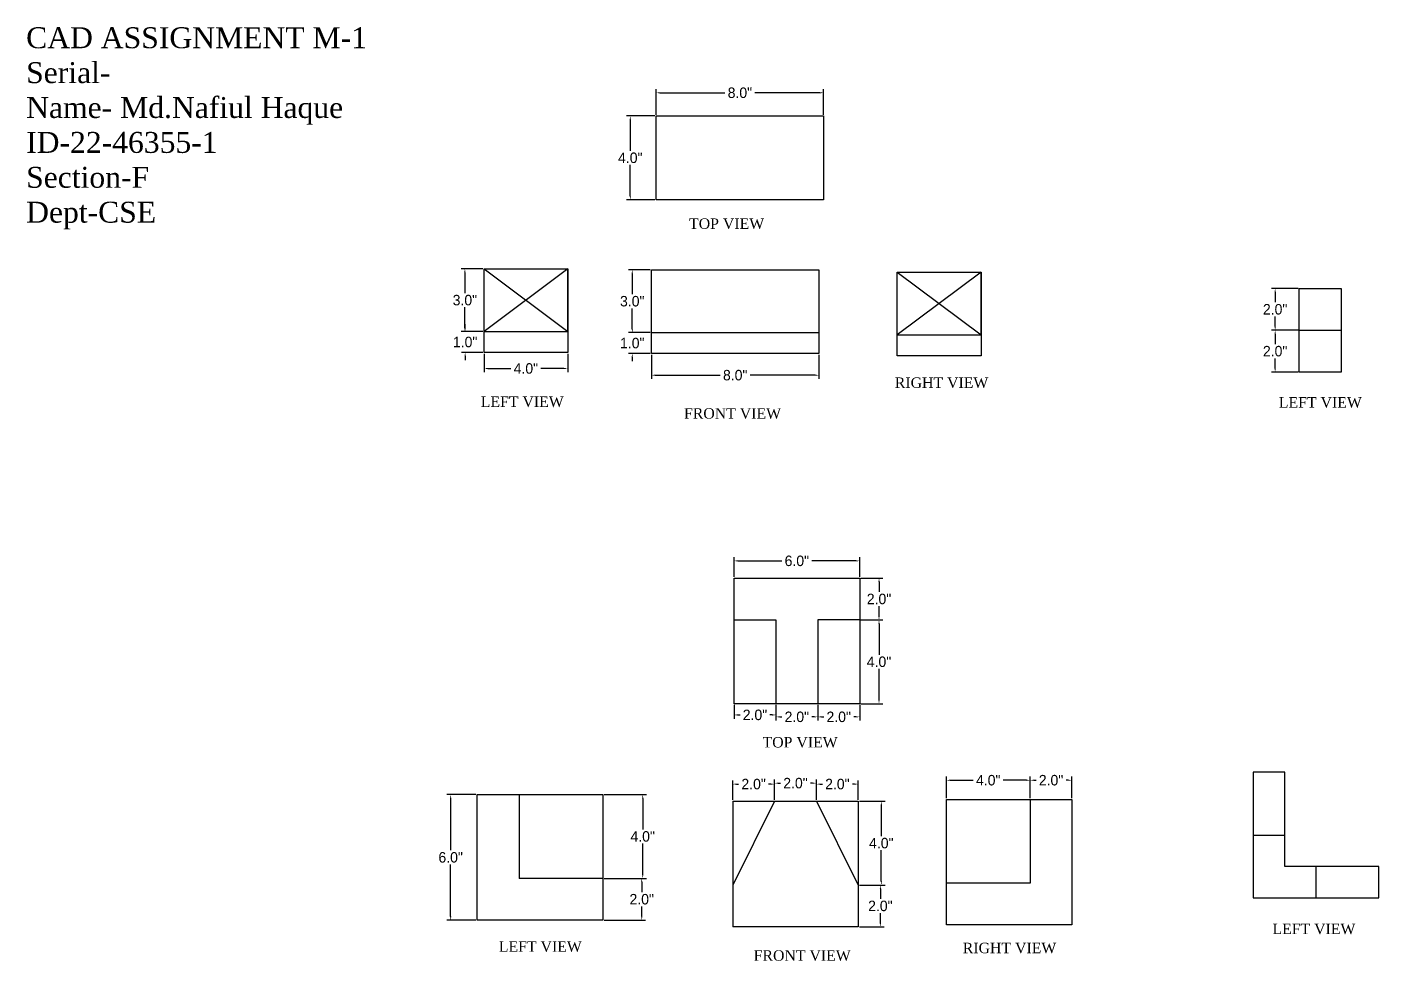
# Model space of a CAD drawing. Header units: inches. Extents: x 5 to 143, y -1 to 44.
# Drawn here: x 5.5 to 70, y -0.9 to 43.7 of the extents above; entities that cross this region are included whole.
import ezdxf

# ---------------------------------------------------------------- set-up
doc = ezdxf.new("R2010")
doc.units = ezdxf.units.IN
doc.header["$MEASUREMENT"] = 0
doc.styles.add('style1', font='txt.shx')
doc.dimstyles.get("Standard").update_dxf_attribs({"dimtxt": 0.5, "dimasz": 0.18, "dimexe": 0.18, "dimexo": 0.0625, "dimgap": 0.09, "dimtad": 0, "dimtih": 1, "dimtoh": 1, "dimdec": 1, "dimzin": 0, "dimdsep": 46, "dimlunit": 3, "dimtxsty": 'Standard', "dimcen": 0.09, "dimclrt": 6, "dimadec": 0, "dimazin": 0, "dimtfac": 1, "dimtdec": 1, "dimtofl": 0, "dimtmove": 0, "dimatfit": 3, "dimfxl": 0, "dimtolj": 1, "dimtzin": 0, "dimarcsym": 0})

# ---------------------------------------------------------------- blocks, each defined once
blk = doc.blocks.new('*D1')
at = {"color": 0, "lineweight": -2}
for p, q in [((35.283, 28.05), (35.283, 26.899)), ((43.283, 28.05), (43.283, 26.899)), ((35.463, 27.079), (38.568, 27.079)), ((43.103, 27.079), (39.998, 27.079))]:
    blk.add_line(p, q, dxfattribs=at)
at = {"color": 0}
for points in [[(35.463, 27.109), (35.463, 27.049), (35.283, 27.079)], [(43.103, 27.109), (43.103, 27.049), (43.283, 27.079)]]:
    blk.add_solid(points, dxfattribs=at)
at = {"layer": 'Defpoints', "color": 0}
for p in [(35.283, 28.112), (43.283, 28.112), (43.283, 27.079)]:
    blk.add_point(p, dxfattribs=at)
at = {"color": 6, "insert": (39.283, 27.079), "char_height": 0.5, "attachment_point": 5}
blk.add_mtext('\\A1;8.0"', dxfattribs=at)
blk = doc.blocks.new('*D2')
at = {"color": 0, "lineweight": -2}
for p, q in [((35.221, 29.112), (34.186, 29.112)), ((34.366, 29.292), (34.366, 29.472)), ((35.221, 28.112), (34.186, 28.112)), ((34.366, 27.932), (34.366, 27.752))]:
    blk.add_line(p, q, dxfattribs=at)
at = {"color": 0}
for points in [[(34.336, 29.292), (34.396, 29.292), (34.366, 29.112)], [(34.336, 27.932), (34.396, 27.932), (34.366, 28.112)]]:
    blk.add_solid(points, dxfattribs=at)
at = {"layer": 'Defpoints', "color": 0}
for p in [(35.283, 29.112), (34.366, 28.112), (35.283, 28.112)]:
    blk.add_point(p, dxfattribs=at)
at = {"color": 6, "insert": (34.366, 28.612), "char_height": 0.5, "attachment_point": 5}
blk.add_mtext('\\A1;1.0"', dxfattribs=at)
blk = doc.blocks.new('*D3')
at = {"color": 0, "lineweight": -2}
for p, q in [((35.221, 32.112), (34.186, 32.112)), ((34.366, 31.932), (34.366, 30.952)), ((34.366, 29.292), (34.366, 30.272)), ((35.221, 29.112), (34.186, 29.112))]:
    blk.add_line(p, q, dxfattribs=at)
at = {"color": 0}
for points in [[(34.336, 31.932), (34.396, 31.932), (34.366, 32.112)], [(34.336, 29.292), (34.396, 29.292), (34.366, 29.112)]]:
    blk.add_solid(points, dxfattribs=at)
at = {"layer": 'Defpoints', "color": 0}
for p in [(35.283, 32.112), (34.366, 29.112), (35.283, 29.112)]:
    blk.add_point(p, dxfattribs=at)
at = {"color": 6, "insert": (34.366, 30.612), "char_height": 0.5, "attachment_point": 5}
blk.add_mtext('\\A1;3.0"', dxfattribs=at)
blk = doc.blocks.new('*D4')
at = {"color": 0, "lineweight": -2}
for p, q in [((35.507, 39.525), (35.507, 40.751)), ((43.507, 39.525), (43.507, 40.751)), ((35.687, 40.571), (38.792, 40.571)), ((43.327, 40.571), (40.222, 40.571))]:
    blk.add_line(p, q, dxfattribs=at)
at = {"color": 0}
for points in [[(35.687, 40.601), (35.687, 40.541), (35.507, 40.571)], [(43.327, 40.601), (43.327, 40.541), (43.507, 40.571)]]:
    blk.add_solid(points, dxfattribs=at)
at = {"layer": 'Defpoints', "color": 0}
for p in [(43.507, 40.571), (35.507, 39.463), (43.507, 39.463)]:
    blk.add_point(p, dxfattribs=at)
at = {"color": 6, "insert": (39.507, 40.571), "char_height": 0.5, "attachment_point": 5}
blk.add_mtext('\\A1;8.0"', dxfattribs=at)
blk = doc.blocks.new('*D5')
at = {"color": 0, "lineweight": -2}
for p, q in [((35.445, 39.463), (34.092, 39.463)), ((34.272, 39.283), (34.272, 37.803)), ((34.272, 35.643), (34.272, 37.123)), ((35.445, 35.463), (34.092, 35.463))]:
    blk.add_line(p, q, dxfattribs=at)
at = {"color": 0}
for points in [[(34.242, 39.283), (34.302, 39.283), (34.272, 39.463)], [(34.242, 35.643), (34.302, 35.643), (34.272, 35.463)]]:
    blk.add_solid(points, dxfattribs=at)
at = {"layer": 'Defpoints', "color": 0}
for p in [(35.507, 39.463), (34.272, 35.463), (35.507, 35.463)]:
    blk.add_point(p, dxfattribs=at)
at = {"color": 6, "insert": (34.272, 37.463), "char_height": 0.5, "attachment_point": 5}
blk.add_mtext('\\A1;4.0"', dxfattribs=at)
blk = doc.blocks.new('*D6')
at = {"color": 0, "lineweight": -2}
for p, q in [((27.224, 32.164), (26.193, 32.164)), ((26.373, 31.984), (26.373, 31.004)), ((26.373, 29.344), (26.373, 30.324)), ((27.224, 29.164), (26.193, 29.164))]:
    blk.add_line(p, q, dxfattribs=at)
at = {"color": 0}
for points in [[(26.343, 31.984), (26.403, 31.984), (26.373, 32.164)], [(26.343, 29.344), (26.403, 29.344), (26.373, 29.164)]]:
    blk.add_solid(points, dxfattribs=at)
at = {"layer": 'Defpoints', "color": 0}
for p in [(26.373, 32.164), (27.286, 32.164), (27.286, 29.164)]:
    blk.add_point(p, dxfattribs=at)
at = {"color": 6, "insert": (26.373, 30.664), "char_height": 0.5, "attachment_point": 5}
blk.add_mtext('\\A1;3.0"', dxfattribs=at)
blk = doc.blocks.new('*D8')
at = {"color": 0, "lineweight": -2}
for p, q in [((27.224, 29.164), (26.205, 29.164)), ((26.385, 29.344), (26.385, 29.524)), ((27.224, 28.164), (26.205, 28.164)), ((26.385, 27.984), (26.385, 27.804))]:
    blk.add_line(p, q, dxfattribs=at)
at = {"color": 0}
for points in [[(26.355, 29.344), (26.415, 29.344), (26.385, 29.164)], [(26.355, 27.984), (26.415, 27.984), (26.385, 28.164)]]:
    blk.add_solid(points, dxfattribs=at)
at = {"layer": 'Defpoints', "color": 0}
for p in [(26.385, 29.164), (27.286, 29.164), (27.286, 28.164)]:
    blk.add_point(p, dxfattribs=at)
at = {"color": 6, "insert": (26.385, 28.664), "char_height": 0.5, "attachment_point": 5}
blk.add_mtext('\\A1;1.0"', dxfattribs=at)
blk = doc.blocks.new('*D9')
at = {"color": 0, "lineweight": -2}
for p, q in [((27.286, 28.102), (27.286, 27.219)), ((31.286, 28.102), (31.286, 27.219)), ((27.466, 27.399), (28.571, 27.399)), ((31.106, 27.399), (30.001, 27.399))]:
    blk.add_line(p, q, dxfattribs=at)
at = {"color": 0}
for points in [[(27.466, 27.429), (27.466, 27.369), (27.286, 27.399)], [(31.106, 27.429), (31.106, 27.369), (31.286, 27.399)]]:
    blk.add_solid(points, dxfattribs=at)
at = {"layer": 'Defpoints', "color": 0}
for p in [(27.286, 28.164), (31.286, 28.164), (31.286, 27.399)]:
    blk.add_point(p, dxfattribs=at)
at = {"color": 6, "insert": (29.286, 27.399), "char_height": 0.5, "attachment_point": 5}
blk.add_mtext('\\A1;4.0"', dxfattribs=at)
blk = doc.blocks.new('*D12')
at = {"color": 0, "lineweight": -2, "ltscale": 2}
for p, q in [((66.162, 31.225), (64.89, 31.225)), ((65.07, 31.045), (65.07, 30.565)), ((65.07, 29.405), (65.07, 29.885)), ((66.162, 29.225), (64.89, 29.225))]:
    blk.add_line(p, q, dxfattribs=at)
at = {"color": 0, "ltscale": 2}
for points in [[(65.04, 31.045), (65.1, 31.045), (65.07, 31.225)], [(65.04, 29.405), (65.1, 29.405), (65.07, 29.225)]]:
    blk.add_solid(points, dxfattribs=at)
at = {"layer": 'Defpoints', "color": 0, "ltscale": 2}
for p in [(66.224, 31.225), (65.07, 29.225), (66.224, 29.225)]:
    blk.add_point(p, dxfattribs=at)
at = {"color": 6, "ltscale": 2, "insert": (65.07, 30.225), "char_height": 0.5, "attachment_point": 5}
blk.add_mtext('\\A1;2.0"', dxfattribs=at)
blk = doc.blocks.new('*D13')
at = {"color": 0, "lineweight": -2, "ltscale": 2}
for p, q in [((66.162, 29.225), (64.89, 29.225)), ((65.07, 29.045), (65.07, 28.565)), ((65.07, 27.405), (65.07, 27.885)), ((66.162, 27.225), (64.89, 27.225))]:
    blk.add_line(p, q, dxfattribs=at)
at = {"color": 0, "ltscale": 2}
for points in [[(65.04, 29.045), (65.1, 29.045), (65.07, 29.225)], [(65.04, 27.405), (65.1, 27.405), (65.07, 27.225)]]:
    blk.add_solid(points, dxfattribs=at)
at = {"layer": 'Defpoints', "color": 0, "ltscale": 2}
for p in [(65.07, 29.225), (66.224, 29.225), (66.224, 27.225)]:
    blk.add_point(p, dxfattribs=at)
at = {"color": 6, "ltscale": 2, "insert": (65.07, 28.225), "char_height": 0.5, "attachment_point": 5}
blk.add_mtext('\\A1;2.0"', dxfattribs=at)
blk = doc.blocks.new('*D21')
at = {"color": 0, "lineweight": -2, "ltscale": 2}
for p, q in [((39.227, 17.45), (39.227, 18.388)), ((39.407, 18.208), (41.512, 18.208)), ((45.047, 18.208), (42.942, 18.208)), ((45.227, 17.45), (45.227, 18.388))]:
    blk.add_line(p, q, dxfattribs=at)
at = {"color": 0, "ltscale": 2}
for points in [[(39.407, 18.238), (39.407, 18.178), (39.227, 18.208)], [(45.047, 18.238), (45.047, 18.178), (45.227, 18.208)]]:
    blk.add_solid(points, dxfattribs=at)
at = {"layer": 'Defpoints', "color": 0, "ltscale": 2}
for p in [(39.227, 18.208), (39.227, 17.387), (45.227, 17.387)]:
    blk.add_point(p, dxfattribs=at)
at = {"color": 6, "ltscale": 2, "insert": (42.227, 18.208), "char_height": 0.5, "attachment_point": 5}
blk.add_mtext('\\A1;6.0"', dxfattribs=at)
blk = doc.blocks.new('*D22')
at = {"color": 0, "lineweight": -2, "ltscale": 2}
for p, q in [((45.289, 17.387), (46.331, 17.387)), ((46.151, 17.207), (46.151, 16.727)), ((46.151, 15.567), (46.151, 16.047)), ((45.289, 15.387), (46.331, 15.387))]:
    blk.add_line(p, q, dxfattribs=at)
at = {"color": 0, "ltscale": 2}
for points in [[(46.121, 17.207), (46.181, 17.207), (46.151, 17.387)], [(46.121, 15.567), (46.181, 15.567), (46.151, 15.387)]]:
    blk.add_solid(points, dxfattribs=at)
at = {"layer": 'Defpoints', "color": 0, "ltscale": 2}
for p in [(45.227, 17.387), (46.151, 17.387), (45.227, 15.387)]:
    blk.add_point(p, dxfattribs=at)
at = {"color": 6, "ltscale": 2, "insert": (46.151, 16.387), "char_height": 0.5, "attachment_point": 5}
blk.add_mtext('\\A1;2.0"', dxfattribs=at)
blk = doc.blocks.new('*D23')
at = {"color": 0, "lineweight": -2, "ltscale": 2}
for p, q in [((45.289, 15.387), (46.331, 15.387)), ((46.151, 15.207), (46.151, 13.727)), ((46.151, 11.567), (46.151, 13.047)), ((45.289, 11.387), (46.331, 11.387))]:
    blk.add_line(p, q, dxfattribs=at)
at = {"color": 0, "ltscale": 2}
for points in [[(46.121, 15.207), (46.181, 15.207), (46.151, 15.387)], [(46.121, 11.567), (46.181, 11.567), (46.151, 11.387)]]:
    blk.add_solid(points, dxfattribs=at)
at = {"layer": 'Defpoints', "color": 0, "ltscale": 2}
for p in [(45.227, 15.387), (46.151, 15.387), (45.227, 11.387)]:
    blk.add_point(p, dxfattribs=at)
at = {"color": 6, "ltscale": 2, "insert": (46.151, 13.387), "char_height": 0.5, "attachment_point": 5}
blk.add_mtext('\\A1;4.0"', dxfattribs=at)
blk = doc.blocks.new('*D24')
at = {"color": 0, "lineweight": -2, "ltscale": 2}
for p, q in [((39.227, 11.325), (39.227, 10.669)), ((41.227, 11.325), (41.227, 10.669)), ((39.407, 10.849), (39.512, 10.849)), ((41.047, 10.849), (40.942, 10.849))]:
    blk.add_line(p, q, dxfattribs=at)
at = {"color": 0, "ltscale": 2}
for points in [[(39.407, 10.879), (39.407, 10.819), (39.227, 10.849)], [(41.047, 10.879), (41.047, 10.819), (41.227, 10.849)]]:
    blk.add_solid(points, dxfattribs=at)
at = {"layer": 'Defpoints', "color": 0, "ltscale": 2}
for p in [(39.227, 11.387), (41.227, 11.387), (41.227, 10.849)]:
    blk.add_point(p, dxfattribs=at)
at = {"color": 6, "ltscale": 2, "insert": (40.227, 10.849), "char_height": 0.5, "attachment_point": 5}
blk.add_mtext('\\A1;2.0"', dxfattribs=at)
blk = doc.blocks.new('*D25')
at = {"color": 0, "lineweight": -2, "ltscale": 2}
for p, q in [((41.227, 11.325), (41.227, 10.576)), ((43.227, 11.325), (43.227, 10.576)), ((41.407, 10.756), (41.512, 10.756)), ((43.047, 10.756), (42.942, 10.756))]:
    blk.add_line(p, q, dxfattribs=at)
at = {"color": 0, "ltscale": 2}
for points in [[(41.407, 10.786), (41.407, 10.726), (41.227, 10.756)], [(43.047, 10.786), (43.047, 10.726), (43.227, 10.756)]]:
    blk.add_solid(points, dxfattribs=at)
at = {"layer": 'Defpoints', "color": 0, "ltscale": 2}
for p in [(41.227, 11.387), (43.227, 11.387), (43.227, 10.756)]:
    blk.add_point(p, dxfattribs=at)
at = {"color": 6, "ltscale": 2, "insert": (42.227, 10.756), "char_height": 0.5, "attachment_point": 5}
blk.add_mtext('\\A1;2.0"', dxfattribs=at)
blk = doc.blocks.new('*D26')
at = {"color": 0, "lineweight": -2, "ltscale": 2}
for p, q in [((43.227, 11.325), (43.227, 10.576)), ((45.227, 11.325), (45.227, 10.576)), ((43.407, 10.756), (43.512, 10.756)), ((45.047, 10.756), (44.942, 10.756))]:
    blk.add_line(p, q, dxfattribs=at)
at = {"color": 0, "ltscale": 2}
for points in [[(43.407, 10.786), (43.407, 10.726), (43.227, 10.756)], [(45.047, 10.786), (45.047, 10.726), (45.227, 10.756)]]:
    blk.add_solid(points, dxfattribs=at)
at = {"layer": 'Defpoints', "color": 0, "ltscale": 2}
for p in [(43.227, 11.387), (45.227, 11.387), (43.227, 10.756)]:
    blk.add_point(p, dxfattribs=at)
at = {"color": 6, "ltscale": 2, "insert": (44.227, 10.756), "char_height": 0.5, "attachment_point": 5}
blk.add_mtext('\\A1;2.0"', dxfattribs=at)
blk = doc.blocks.new('*D27')
at = {"color": 0, "lineweight": -2, "ltscale": 2}
for p, q in [((33.023, 7.043), (35.045, 7.043)), ((34.865, 6.863), (34.865, 5.383)), ((34.865, 3.223), (34.865, 4.703)), ((33.023, 3.043), (35.045, 3.043))]:
    blk.add_line(p, q, dxfattribs=at)
at = {"color": 0, "ltscale": 2}
for points in [[(34.835, 6.863), (34.895, 6.863), (34.865, 7.043)], [(34.835, 3.223), (34.895, 3.223), (34.865, 3.043)]]:
    blk.add_solid(points, dxfattribs=at)
at = {"layer": 'Defpoints', "color": 0, "ltscale": 2}
for p in [(32.96, 7.043), (32.96, 3.043), (34.865, 3.043)]:
    blk.add_point(p, dxfattribs=at)
at = {"color": 6, "ltscale": 2, "insert": (34.865, 5.043), "char_height": 0.5, "attachment_point": 5}
blk.add_mtext('\\A1;4.0"', dxfattribs=at)
blk = doc.blocks.new('*D28')
at = {"color": 0, "lineweight": -2, "ltscale": 2}
for p, q in [((33.023, 3.043), (34.999, 3.043)), ((34.819, 2.863), (34.819, 2.383)), ((34.819, 1.223), (34.819, 1.703)), ((33.023, 1.043), (34.999, 1.043))]:
    blk.add_line(p, q, dxfattribs=at)
at = {"color": 0, "ltscale": 2}
for points in [[(34.789, 2.863), (34.849, 2.863), (34.819, 3.043)], [(34.789, 1.223), (34.849, 1.223), (34.819, 1.043)]]:
    blk.add_solid(points, dxfattribs=at)
at = {"layer": 'Defpoints', "color": 0, "ltscale": 2}
for p in [(32.96, 3.043), (34.819, 3.043), (32.96, 1.043)]:
    blk.add_point(p, dxfattribs=at)
at = {"color": 6, "ltscale": 2, "insert": (34.819, 2.043), "char_height": 0.5, "attachment_point": 5}
blk.add_mtext('\\A1;2.0"', dxfattribs=at)
blk = doc.blocks.new('*D29')
at = {"color": 0, "lineweight": -2, "ltscale": 2}
for p, q in [((26.898, 7.043), (25.513, 7.043)), ((25.693, 6.863), (25.693, 4.383)), ((25.693, 1.223), (25.693, 3.703)), ((26.898, 1.043), (25.513, 1.043))]:
    blk.add_line(p, q, dxfattribs=at)
at = {"color": 0, "ltscale": 2}
for points in [[(25.663, 6.863), (25.723, 6.863), (25.693, 7.043)], [(25.663, 1.223), (25.723, 1.223), (25.693, 1.043)]]:
    blk.add_solid(points, dxfattribs=at)
at = {"layer": 'Defpoints', "color": 0, "ltscale": 2}
for p in [(25.693, 7.043), (26.96, 7.043), (26.96, 1.043)]:
    blk.add_point(p, dxfattribs=at)
at = {"color": 6, "ltscale": 2, "insert": (25.693, 4.043), "char_height": 0.5, "attachment_point": 5}
blk.add_mtext('\\A1;6.0"', dxfattribs=at)
blk = doc.blocks.new('*D30')
at = {"color": 0, "lineweight": -2, "ltscale": 2}
for p, q in [((39.162, 6.786), (39.162, 7.724)), ((39.342, 7.544), (39.447, 7.544)), ((40.982, 7.544), (40.877, 7.544)), ((41.162, 6.786), (41.162, 7.724))]:
    blk.add_line(p, q, dxfattribs=at)
at = {"color": 0, "ltscale": 2}
for points in [[(39.342, 7.574), (39.342, 7.514), (39.162, 7.544)], [(40.982, 7.574), (40.982, 7.514), (41.162, 7.544)]]:
    blk.add_solid(points, dxfattribs=at)
at = {"layer": 'Defpoints', "color": 0, "ltscale": 2}
for p in [(41.162, 7.544), (39.162, 6.723), (41.162, 6.723)]:
    blk.add_point(p, dxfattribs=at)
at = {"color": 6, "ltscale": 2, "insert": (40.162, 7.544), "char_height": 0.5, "attachment_point": 5}
blk.add_mtext('\\A1;2.0"', dxfattribs=at)
blk = doc.blocks.new('*D31')
at = {"color": 0, "lineweight": -2, "ltscale": 2}
for p, q in [((41.162, 6.786), (41.162, 7.77)), ((43.162, 6.786), (43.162, 7.77)), ((41.342, 7.59), (41.447, 7.59)), ((42.982, 7.59), (42.877, 7.59))]:
    blk.add_line(p, q, dxfattribs=at)
at = {"color": 0, "ltscale": 2}
for points in [[(41.342, 7.62), (41.342, 7.56), (41.162, 7.59)], [(42.982, 7.62), (42.982, 7.56), (43.162, 7.59)]]:
    blk.add_solid(points, dxfattribs=at)
at = {"layer": 'Defpoints', "color": 0, "ltscale": 2}
for p in [(43.162, 7.59), (41.162, 6.723), (43.162, 6.723)]:
    blk.add_point(p, dxfattribs=at)
at = {"color": 6, "ltscale": 2, "insert": (42.162, 7.59), "char_height": 0.5, "attachment_point": 5}
blk.add_mtext('\\A1;2.0"', dxfattribs=at)
blk = doc.blocks.new('*D32')
at = {"color": 0, "lineweight": -2, "ltscale": 2}
for p, q in [((43.162, 6.786), (43.162, 7.724)), ((43.342, 7.544), (43.447, 7.544)), ((44.982, 7.544), (44.877, 7.544)), ((45.162, 6.786), (45.162, 7.724))]:
    blk.add_line(p, q, dxfattribs=at)
at = {"color": 0, "ltscale": 2}
for points in [[(43.342, 7.574), (43.342, 7.514), (43.162, 7.544)], [(44.982, 7.574), (44.982, 7.514), (45.162, 7.544)]]:
    blk.add_solid(points, dxfattribs=at)
at = {"layer": 'Defpoints', "color": 0, "ltscale": 2}
for p in [(45.162, 7.544), (43.162, 6.723), (45.162, 6.723)]:
    blk.add_point(p, dxfattribs=at)
at = {"color": 6, "ltscale": 2, "insert": (44.162, 7.544), "char_height": 0.5, "attachment_point": 5}
blk.add_mtext('\\A1;2.0"', dxfattribs=at)
blk = doc.blocks.new('*D33')
at = {"color": 0, "lineweight": -2, "ltscale": 2}
for p, q in [((45.224, 6.723), (46.441, 6.723)), ((46.261, 6.543), (46.261, 5.063)), ((46.261, 2.903), (46.261, 4.383)), ((45.224, 2.723), (46.441, 2.723))]:
    blk.add_line(p, q, dxfattribs=at)
at = {"color": 0, "ltscale": 2}
for points in [[(46.231, 6.543), (46.291, 6.543), (46.261, 6.723)], [(46.231, 2.903), (46.291, 2.903), (46.261, 2.723)]]:
    blk.add_solid(points, dxfattribs=at)
at = {"layer": 'Defpoints', "color": 0, "ltscale": 2}
for p in [(45.162, 6.723), (45.162, 2.723), (46.261, 2.723)]:
    blk.add_point(p, dxfattribs=at)
at = {"color": 6, "ltscale": 2, "insert": (46.261, 4.723), "char_height": 0.5, "attachment_point": 5}
blk.add_mtext('\\A1;4.0"', dxfattribs=at)
blk = doc.blocks.new('*D34')
at = {"color": 0, "lineweight": -2, "ltscale": 2}
for p, q in [((45.224, 2.723), (46.395, 2.723)), ((46.215, 2.543), (46.215, 2.063)), ((46.215, 0.903), (46.215, 1.383)), ((45.224, 0.723), (46.395, 0.723))]:
    blk.add_line(p, q, dxfattribs=at)
at = {"color": 0, "ltscale": 2}
for points in [[(46.185, 2.543), (46.245, 2.543), (46.215, 2.723)], [(46.185, 0.903), (46.245, 0.903), (46.215, 0.723)]]:
    blk.add_solid(points, dxfattribs=at)
at = {"layer": 'Defpoints', "color": 0, "ltscale": 2}
for p in [(45.162, 2.723), (45.162, 0.723), (46.215, 0.723)]:
    blk.add_point(p, dxfattribs=at)
at = {"color": 6, "ltscale": 2, "insert": (46.215, 1.723), "char_height": 0.5, "attachment_point": 5}
blk.add_mtext('\\A1;2.0"', dxfattribs=at)
blk = doc.blocks.new('*D35')
at = {"color": 0, "lineweight": -2, "ltscale": 2}
for p, q in [((49.367, 6.878), (49.367, 7.909)), ((53.367, 6.878), (53.367, 7.909)), ((49.547, 7.729), (50.652, 7.729)), ((53.187, 7.729), (52.082, 7.729))]:
    blk.add_line(p, q, dxfattribs=at)
at = {"color": 0, "ltscale": 2}
for points in [[(49.547, 7.759), (49.547, 7.699), (49.367, 7.729)], [(53.187, 7.759), (53.187, 7.699), (53.367, 7.729)]]:
    blk.add_solid(points, dxfattribs=at)
at = {"layer": 'Defpoints', "color": 0, "ltscale": 2}
for p in [(49.367, 7.729), (49.367, 6.815), (53.367, 6.815)]:
    blk.add_point(p, dxfattribs=at)
at = {"color": 6, "ltscale": 2, "insert": (51.367, 7.729), "char_height": 0.5, "attachment_point": 5}
blk.add_mtext('\\A1;4.0"', dxfattribs=at)
blk = doc.blocks.new('*D36')
at = {"color": 0, "lineweight": -2, "ltscale": 2}
for p, q in [((53.367, 6.878), (53.367, 7.909)), ((55.367, 6.878), (55.367, 7.909)), ((53.547, 7.729), (53.652, 7.729)), ((55.187, 7.729), (55.082, 7.729))]:
    blk.add_line(p, q, dxfattribs=at)
at = {"color": 0, "ltscale": 2}
for points in [[(53.547, 7.759), (53.547, 7.699), (53.367, 7.729)], [(55.187, 7.759), (55.187, 7.699), (55.367, 7.729)]]:
    blk.add_solid(points, dxfattribs=at)
at = {"layer": 'Defpoints', "color": 0, "ltscale": 2}
for p in [(53.367, 7.729), (53.367, 6.815), (55.367, 6.815)]:
    blk.add_point(p, dxfattribs=at)
at = {"color": 6, "ltscale": 2, "insert": (54.367, 7.729), "char_height": 0.5, "attachment_point": 5}
blk.add_mtext('\\A1;2.0"', dxfattribs=at)

msp = doc.modelspace()

# ---------------------------------------------------------------- linework, layer by layer
for p, q in [((35.507, 39.463), (43.507, 39.463)), ((35.507, 35.463), (35.507, 39.463)), ((43.507, 39.463), (43.507, 35.463)), ((43.507, 35.463), (35.507, 35.463)), ((27.286, 29.164), (27.286, 32.164)), ((27.286, 32.164), (31.286, 32.164)), ((27.286, 32.164), (31.286, 29.164)), ((31.286, 32.164), (27.286, 29.164)), ((31.286, 32.164), (31.286, 29.164)), ((31.286, 29.164), (31.286, 32.164)), ((35.283, 29.112), (35.283, 32.112)), ((35.283, 32.112), (43.283, 32.112)), ((43.283, 32.112), (43.283, 29.112)), ((47.023, 29.004), (47.023, 32.004)), ((47.023, 32.004), (51.023, 32.004)), ((47.023, 32.004), (51.023, 29.004)), ((51.023, 32.004), (47.023, 29.004)), ((51.023, 32.004), (51.023, 29.004)), ((51.023, 29.004), (51.023, 32.004)), ((66.224, 29.225), (66.224, 31.225)), ((66.224, 31.225), (68.224, 31.225)), ((68.224, 31.225), (68.224, 29.225)), ((27.286, 28.164), (27.286, 29.164)), ((27.286, 29.164), (31.286, 29.164)), ((31.286, 29.164), (31.286, 28.164)), ((35.283, 28.112), (35.283, 29.112)), ((35.283, 29.112), (43.283, 29.112)), ((43.283, 29.112), (43.283, 28.112)), ((66.224, 27.225), (66.224, 29.225)), ((68.224, 29.225), (68.224, 27.225)), ((47.023, 28.004), (47.023, 29.004)), ((47.023, 29.004), (51.023, 29.004)), ((51.023, 29.004), (51.023, 28.004)), ((31.286, 28.164), (27.286, 28.164)), ((43.283, 28.112), (35.283, 28.112)), ((51.023, 28.004), (47.023, 28.004)), ((68.224, 27.225), (66.224, 27.225))]:
    msp.add_line(p, q)
at = {"color": 6}
msp.add_line((66.224, 29.225), (68.224, 29.225), dxfattribs=at)
at = {"ltscale": 2}
for p, q in [((39.227, 15.387), (39.227, 17.387)), ((39.227, 17.387), (45.227, 17.387)), ((45.227, 17.387), (45.227, 15.387)), ((39.227, 11.387), (39.227, 15.387)), ((39.227, 15.387), (41.227, 15.387)), ((41.227, 15.387), (41.227, 11.387)), ((45.227, 15.387), (43.227, 15.387)), ((43.227, 15.387), (43.227, 11.387)), ((45.227, 15.387), (45.227, 11.387)), ((41.227, 11.387), (39.227, 11.387)), ((43.227, 11.387), (41.227, 11.387)), ((45.227, 11.387), (43.227, 11.387)), ((64.028, 8.112), (64.028, 5.112)), ((65.528, 8.112), (64.028, 8.112)), ((65.528, 3.612), (65.528, 8.112)), ((26.96, 1.043), (26.96, 7.043)), ((26.96, 7.043), (28.96, 7.043)), ((28.96, 7.043), (32.96, 7.043)), ((28.96, 7.043), (28.96, 3.043)), ((32.96, 7.043), (32.96, 3.043)), ((39.162, 6.723), (41.162, 6.723)), ((39.162, 6.723), (39.162, 2.723)), ((41.162, 6.723), (39.162, 2.723)), ((41.162, 6.723), (43.162, 6.723)), ((43.162, 6.723), (45.162, 6.723)), ((43.162, 6.723), (45.162, 2.723)), ((45.162, 6.723), (45.162, 2.723)), ((49.367, 6.815), (53.367, 6.815)), ((49.367, 2.815), (49.367, 6.815)), ((53.367, 6.815), (55.367, 6.815)), ((53.367, 6.815), (53.367, 2.815)), ((55.367, 6.815), (55.367, 0.815)), ((64.028, 5.112), (64.028, 2.112)), ((64.028, 5.112), (65.528, 5.112)), ((70.028, 3.612), (65.528, 3.612)), ((67.028, 2.112), (67.028, 3.612)), ((70.028, 2.112), (70.028, 3.612)), ((32.96, 3.043), (28.96, 3.043)), ((32.96, 3.043), (32.96, 1.043)), ((39.162, 2.723), (39.162, 0.723)), ((45.162, 2.723), (45.162, 0.723)), ((49.367, 0.815), (49.367, 2.815)), ((53.367, 2.815), (49.367, 2.815)), ((64.028, 2.112), (67.028, 2.112)), ((67.028, 2.112), (70.028, 2.112)), ((32.96, 1.043), (26.96, 1.043)), ((45.162, 0.723), (39.162, 0.723)), ((55.367, 0.815), (49.367, 0.815))]:
    msp.add_line(p, q, dxfattribs=at)

# ---------------------------------------------------------------- texts
at = {"attachment_point": 1, "style": 'style1'}
for s, insert, char_height, width in [('{\\fTimes New Roman|b0|i0|c0|p18;CAD ASSIGNMENT M-1\\PSerial-\\PName- Md.Nafiul Haque\\PID-22-46355-1\\PSection-F\\PDept-CSE}', (5.418, 43.702), 1, 28.08828), ('{\\fTimes New Roman|b0|i0|c0|p18;TOP VIEW}', (37.08, 34.571), 0.5, 28.48535), ('{\\fTimes New Roman|b0|i0|c0|p18;RIGHT VIEW}', (46.905, 26.973), 0.5, 16.49918), ('{\\fTimes New Roman|b0|i0|c0|p18;LEFT VIEW}', (27.13, 26.064), 0.5, 21.88568), ('{\\fTimes New Roman|b0|i0|c0|p18;LEFT VIEW}', (65.247, 26.031), 0.5, 21.88568), ('{\\fTimes New Roman|b0|i0|c0|p18;FRONT VIEW}', (36.837, 25.504), 0.5, 11.59795), ('{\\fTimes New Roman|b0|i0|c0|p18;TOP VIEW}', (40.589, 9.795), 0.5, 28.48535), ('{\\fTimes New Roman|b0|i0|c0|p18;LEFT VIEW}', (64.94, 0.876), 0.5, 21.88568), ('{\\fTimes New Roman|b0|i0|c0|p18;LEFT VIEW}', (27.994, 0.035), 0.5, 21.88568), ('{\\fTimes New Roman|b0|i0|c0|p18;FRONT VIEW}', (40.165, -0.393), 0.5, 11.59795), ('{\\fTimes New Roman|b0|i0|c0|p18;RIGHT VIEW}', (50.151, -0.033), 0.5, 16.49918)]:
    msp.add_mtext(s, dxfattribs=dict(at, insert=insert, char_height=char_height, width=width))

# ---------------------------------------------------------------- dimensions: what is measured, and where the dimension line sits
for base, p1, p2, picture, middle in [((43.507, 40.571), (35.507, 39.463), (43.507, 39.463), '*D4', (39.507, 40.571)), ((31.286, 27.399), (27.286, 28.164), (31.286, 28.164), '*D9', (29.286, 27.399)), ((43.283, 27.079), (35.283, 28.112), (43.283, 28.112), '*D1', (39.283, 27.079))]:
    dim = msp.add_linear_dim(base=base, p1=p1, p2=p2, dimstyle='Standard')
    dim.commit()
    dim.dimension.update_dxf_attribs({"geometry": picture, "text_midpoint": middle})
for base, p1, p2, picture, middle in [((34.272, 35.463), (35.507, 39.463), (35.507, 35.463), '*D5', (34.272, 37.463)), ((26.373, 32.164), (27.286, 29.164), (27.286, 32.164), '*D6', (26.373, 30.664)), ((34.366, 29.112), (35.283, 32.112), (35.283, 29.112), '*D3', (34.366, 30.612)), ((26.385, 29.164), (27.286, 28.164), (27.286, 29.164), '*D8', (26.385, 28.664)), ((34.366, 28.112), (35.283, 29.112), (35.283, 28.112), '*D2', (34.366, 28.612))]:
    dim = msp.add_linear_dim(base=base, p1=p1, p2=p2, angle=90, dimstyle='Standard')
    dim.commit()
    dim.dimension.update_dxf_attribs({"geometry": picture, "text_midpoint": middle})
at = {"ltscale": 2}
for base, p1, p2, picture, middle in [((65.07, 29.225), (66.224, 31.225), (66.224, 29.225), '*D12', (65.07, 30.225)), ((65.07, 29.225), (66.224, 27.225), (66.224, 29.225), '*D13', (65.07, 28.225)), ((46.151, 17.387), (45.227, 15.387), (45.227, 17.387), '*D22', (46.151, 16.387)), ((46.151, 15.387), (45.227, 11.387), (45.227, 15.387), '*D23', (46.151, 13.387)), ((25.693, 7.043), (26.96, 1.043), (26.96, 7.043), '*D29', (25.693, 4.043)), ((34.865, 3.043), (32.96, 7.043), (32.96, 3.043), '*D27', (34.865, 5.043)), ((46.261, 2.723), (45.162, 6.723), (45.162, 2.723), '*D33', (46.261, 4.723)), ((34.819, 3.043), (32.96, 1.043), (32.96, 3.043), '*D28', (34.819, 2.043)), ((46.215, 0.723), (45.162, 2.723), (45.162, 0.723), '*D34', (46.215, 1.723))]:
    dim = msp.add_linear_dim(base=base, p1=p1, p2=p2, angle=90, dimstyle='Standard', dxfattribs=at)
    dim.commit()
    dim.dimension.update_dxf_attribs({"geometry": picture, "text_midpoint": middle})
for base, p1, p2, picture, middle in [((39.227, 18.208), (45.227, 17.387), (39.227, 17.387), '*D21', (42.227, 18.208)), ((41.227, 10.849), (39.227, 11.387), (41.227, 11.387), '*D24', (40.227, 10.849)), ((43.227, 10.756), (41.227, 11.387), (43.227, 11.387), '*D25', (42.227, 10.756)), ((43.227, 10.756), (45.227, 11.387), (43.227, 11.387), '*D26', (44.227, 10.756)), ((41.162, 7.544), (39.162, 6.723), (41.162, 6.723), '*D30', (40.162, 7.544)), ((43.162, 7.59), (41.162, 6.723), (43.162, 6.723), '*D31', (42.162, 7.59)), ((45.162, 7.544), (43.162, 6.723), (45.162, 6.723), '*D32', (44.162, 7.544)), ((49.367, 7.729), (53.367, 6.815), (49.367, 6.815), '*D35', (51.367, 7.729)), ((53.367, 7.729), (55.367, 6.815), (53.367, 6.815), '*D36', (54.367, 7.729))]:
    dim = msp.add_linear_dim(base=base, p1=p1, p2=p2, dimstyle='Standard', dxfattribs=at)
    dim.commit()
    dim.dimension.update_dxf_attribs({"geometry": picture, "text_midpoint": middle})

doc.saveas('drawing.dxf')
